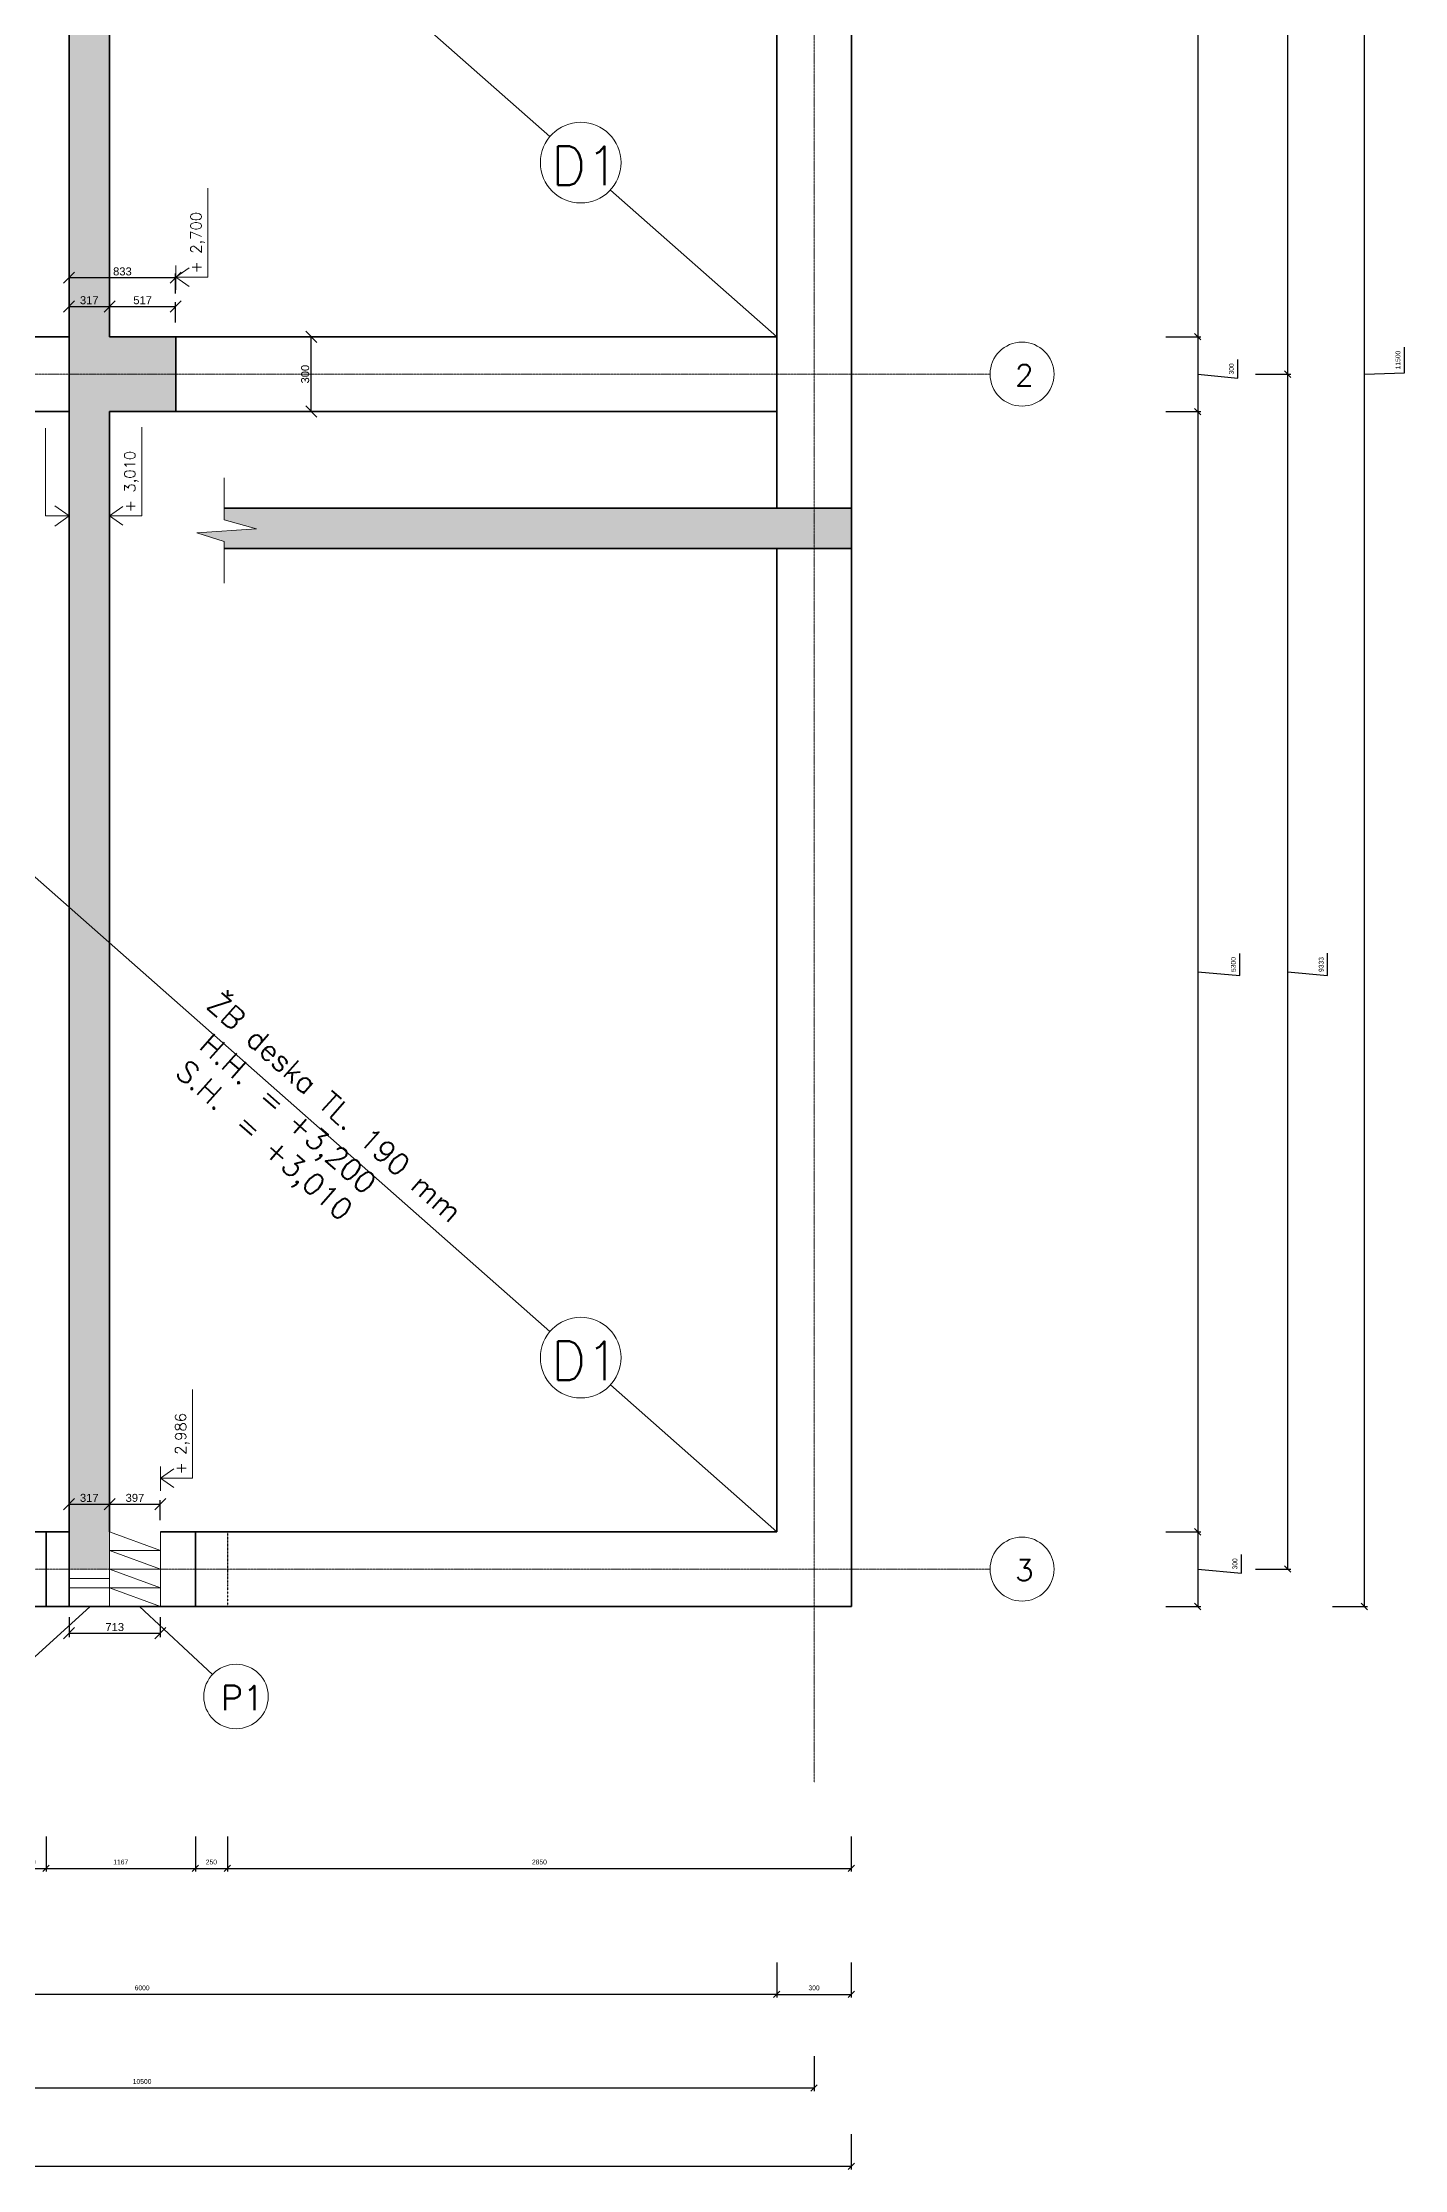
# Model space of a CAD drawing. Header units: millimetres. Extents: x -109904 to 256066, y -215550 to 75535.
# Drawn here: x 245425 to 256066, y 4739 to 21351 of the extents above; entities that cross this region are included whole.
import ezdxf

# ---------------------------------------------------------------- set-up
doc = ezdxf.new("R2010")
doc.units = ezdxf.units.MM
doc.header["$LTSCALE"] = 20
for name, pattern in [('DĚLICÍ', [31.75, 12.7, -6.35, 0, -6.35, 0, -6.35]), ('ČERCHOVANÁ', [25.4, 12.7, -6.35, 0, -6.35]), ('ČERCHOVANÁ2', [12.7, 6.35, -3.175, 0, -3.175])]:
    doc.linetypes.add(name, pattern=pattern)
for name, color, linetype, lineweight in [('izolace', 42, 'IZOLACE', 13), ('Koty', 4, 'Continuous', 18), ('Kóty', 4, 'Continuous', 18), ('překlady', 2, 'DĚLICÍ', 25), ('TENKÁ PLNÁ ČÁRA', 7, 'Continuous', 18), ('TENKÁ ČERCHOVANÁ ČÁRA', 60, 'ČERCHOVANÁ', 18), ('TLUSTÁ PLNÁ ČÁRA', 2, 'Continuous', 35), ('tlustá čára', 212, 'Continuous', 35), ('šrafy', 7, 'Continuous', 13)]:
    doc.layers.add(name, color=color, linetype=linetype, lineweight=lineweight)
doc.styles.add('Romans', font='romans.shx')
doc.styles.get("Standard").update_dxf_attribs({"font": 'arial.ttf'})
doc.linetypes.add('IZOLACE', pattern='A,0.00254,-2.54,[134,ltypeshp.shx,S=2.54,R=0,X=-2.54,Y=0],-5.08,[134,ltypeshp.shx,S=2.54,R=180,X=2.54,Y=0],-2.54', length=10.16254)
doc.dimstyles.new('Kopie Rozmery_1_50 - mensi koty', dxfattribs={"dimscale": 25, "dimtxt": 2.5, "dimasz": 3.5, "dimexe": 1.25, "dimexo": 0.625, "dimtad": 1, "dimdec": 0, "dimtxsty": 'Standard', "dimblk": 'OBLIQUE', "dimcen": 2.5, "dimadec": 0, "dimazin": 0, "dimtfac": 1, "dimtdec": 0, "dimtmove": 0, "dimatfit": 3, "dimldrblk": 'OBLIQUE', "dimfxl": 5, "dimfxlon": 1, "dimarcsym": 0})
doc.dimstyles.new('Rozmery_1_50', dxfattribs={"dimscale": 50, "dimtxt": 0.75, "dimasz": 1, "dimexe": 0.5, "dimexo": 0.625, "dimtad": 1, "dimdec": 0, "dimtxsty": 'Standard', "dimblk": 'OBLIQUE', "dimcen": 2.5, "dimadec": 0, "dimazin": 0, "dimtfac": 1, "dimtdec": 0, "dimtmove": 0, "dimatfit": 3, "dimldrblk": 'OBLIQUE', "dimfxl": 5, "dimfxlon": 1, "dimarcsym": 0})

# ---------------------------------------------------------------- blocks, each defined once
blk = doc.blocks.new('_Oblique')
at = {"color": 0, "linetype": 'ByBlock', "lineweight": -2}
blk.add_line((-0.5, -0.5), (0.5, 0.5), dxfattribs=at)
blk = doc.blocks.new('*D10')
at = {"layer": 'Defpoints', "color": 0, "transparency": 16777216}
for p in [(252155, 27803), (251863, 19053), (254450, 19053)]:
    blk.add_point(p, dxfattribs=at)
at = {"layer": 'Kóty', "color": 0, "lineweight": -2, "transparency": 16777216}
for p, q in [((254200, 27803), (254475, 27803)), ((254450, 27803), (254450, 19053)), ((254450, 23428), (254753, 23396)), ((254753, 23396), (254753, 23571)), ((254200, 19053), (254475, 19053))]:
    blk.add_line(p, q, dxfattribs=at)
at = {"layer": 'Kóty', "color": 0, "lineweight": -2, "transparency": 16777216, "xscale": 50, "yscale": 50, "zscale": 50}
for p, rotation in [((254450, 27803), 90), ((254450, 19053), 270)]:
    blk.add_blockref('_Oblique', p, dxfattribs=dict(at, rotation=rotation))
at = {"layer": 'Kóty', "color": 0, "transparency": 16777216, "insert": (254703, 23484), "char_height": 37.5, "attachment_point": 5, "rotation": 90}
blk.add_mtext('5300', dxfattribs=at)
blk = doc.blocks.new('*D11')
at = {"layer": 'Defpoints', "color": 0, "transparency": 16777216}
for p in [(252155, 19053), (252155, 18469), (254450, 18469)]:
    blk.add_point(p, dxfattribs=at)
at = {"layer": 'Kóty', "color": 0, "lineweight": -2, "transparency": 16777216}
for p, q in [((254200, 19053), (254475, 19053)), ((254450, 19053), (254450, 18469)), ((254764, 18730), (254764, 18875)), ((254450, 18761), (254764, 18730)), ((254200, 18469), (254475, 18469))]:
    blk.add_line(p, q, dxfattribs=at)
at = {"layer": 'Kóty', "color": 0, "lineweight": -2, "transparency": 16777216, "xscale": 50, "yscale": 50, "zscale": 50}
for p, rotation in [((254450, 19053), 90), ((254450, 18469), 270)]:
    blk.add_blockref('_Oblique', p, dxfattribs=dict(at, rotation=rotation))
at = {"layer": 'Kóty', "color": 0, "transparency": 16777216, "insert": (254714, 18802), "char_height": 37.5, "attachment_point": 5, "rotation": 90}
blk.add_mtext('300', dxfattribs=at)
blk = doc.blocks.new('*D12')
at = {"layer": 'Defpoints', "color": 0, "transparency": 16777216}
for p in [(252155, 18469), (252155, 9719), (254450, 9719)]:
    blk.add_point(p, dxfattribs=at)
at = {"layer": 'Kóty', "color": 0, "lineweight": -2, "transparency": 16777216}
for p, q in [((254200, 18469), (254475, 18469)), ((254450, 18469), (254450, 9719)), ((254780, 14063), (254780, 14237)), ((254450, 14094), (254780, 14063)), ((254200, 9719), (254475, 9719))]:
    blk.add_line(p, q, dxfattribs=at)
at = {"layer": 'Kóty', "color": 0, "lineweight": -2, "transparency": 16777216, "xscale": 50, "yscale": 50, "zscale": 50}
for p, rotation in [((254450, 18469), 90), ((254450, 9719), 270)]:
    blk.add_blockref('_Oblique', p, dxfattribs=dict(at, rotation=rotation))
at = {"layer": 'Kóty', "color": 0, "transparency": 16777216, "insert": (254729, 14150), "char_height": 37.5, "attachment_point": 5, "rotation": 90}
blk.add_mtext('5300', dxfattribs=at)
blk = doc.blocks.new('*D13')
at = {"layer": 'Defpoints', "color": 0, "transparency": 16777216}
for p in [(252155, 9719), (252155, 9136), (254450, 9136)]:
    blk.add_point(p, dxfattribs=at)
at = {"layer": 'Kóty', "color": 0, "lineweight": -2, "transparency": 16777216}
for p, q in [((254200, 9719), (254475, 9719)), ((254450, 9719), (254450, 9136)), ((254792, 9396), (254792, 9542)), ((254450, 9428), (254792, 9396)), ((254200, 9136), (254475, 9136))]:
    blk.add_line(p, q, dxfattribs=at)
at = {"layer": 'Kóty', "color": 0, "lineweight": -2, "transparency": 16777216, "xscale": 50, "yscale": 50, "zscale": 50}
for p, rotation in [((254450, 9719), 90), ((254450, 9136), 270)]:
    blk.add_blockref('_Oblique', p, dxfattribs=dict(at, rotation=rotation))
at = {"layer": 'Kóty', "color": 0, "transparency": 16777216, "insert": (254741, 9469), "char_height": 37.5, "attachment_point": 5, "rotation": 90}
blk.add_mtext('300', dxfattribs=at)
blk = doc.blocks.new('*D14')
at = {"layer": 'Defpoints', "color": 0, "transparency": 16777216}
for p in [(252447, 28386), (255753, 28386), (252447, 9136)]:
    blk.add_point(p, dxfattribs=at)
at = {"layer": 'Kóty', "color": 0, "lineweight": -2, "transparency": 16777216}
for p, q in [((255503, 28386), (255778, 28386)), ((255753, 9136), (255753, 28386)), ((256066, 18771), (256066, 18971)), ((255753, 18761), (256066, 18771)), ((255503, 9136), (255778, 9136))]:
    blk.add_line(p, q, dxfattribs=at)
at = {"layer": 'Kóty', "color": 0, "lineweight": -2, "transparency": 16777216, "xscale": 50, "yscale": 50, "zscale": 50}
for p, rotation in [((255753, 28386), 90), ((255753, 9136), 270)]:
    blk.add_blockref('_Oblique', p, dxfattribs=dict(at, rotation=rotation))
at = {"layer": 'Kóty', "color": 0, "transparency": 16777216, "insert": (256015, 18871), "char_height": 37.5, "attachment_point": 5, "rotation": 90}
blk.add_mtext('11500', dxfattribs=at)
blk = doc.blocks.new('*D2')
at = {"layer": 'Defpoints', "color": 0, "transparency": 16777216}
for p in [(252155, 18761), (252155, 9428), (255153, 9428)]:
    blk.add_point(p, dxfattribs=at)
at = {"layer": 'Kóty', "color": 0, "lineweight": -2, "transparency": 16777216}
for p, q in [((254903, 18761), (255178, 18761)), ((255153, 18761), (255153, 9428)), ((255465, 14063), (255465, 14238)), ((255153, 14094), (255465, 14063)), ((254903, 9428), (255178, 9428))]:
    blk.add_line(p, q, dxfattribs=at)
at = {"layer": 'Kóty', "color": 0, "lineweight": -2, "transparency": 16777216, "xscale": 50, "yscale": 50, "zscale": 50}
for p, rotation in [((255153, 18761), 90), ((255153, 9428), 270)]:
    blk.add_blockref('_Oblique', p, dxfattribs=dict(at, rotation=rotation))
at = {"layer": 'Kóty', "color": 0, "transparency": 16777216, "insert": (255415, 14150), "char_height": 37.5, "attachment_point": 5, "rotation": 90}
blk.add_mtext('9333', dxfattribs=at)
blk = doc.blocks.new('*D1')
at = {"layer": 'Defpoints', "color": 0, "transparency": 16777216}
for p in [(252155, 28094), (252155, 18761), (255153, 18761)]:
    blk.add_point(p, dxfattribs=at)
at = {"layer": 'Kóty', "color": 0, "lineweight": -2, "transparency": 16777216}
for p, q in [((254903, 28094), (255178, 28094)), ((255153, 28094), (255153, 18761)), ((255465, 23542), (255465, 23717)), ((255153, 23428), (255465, 23542)), ((254903, 18761), (255178, 18761))]:
    blk.add_line(p, q, dxfattribs=at)
at = {"layer": 'Kóty', "color": 0, "lineweight": -2, "transparency": 16777216, "xscale": 50, "yscale": 50, "zscale": 50}
for p, rotation in [((255153, 28094), 90), ((255153, 18761), 270)]:
    blk.add_blockref('_Oblique', p, dxfattribs=dict(at, rotation=rotation))
at = {"layer": 'Kóty', "color": 0, "transparency": 16777216, "insert": (255415, 23629), "char_height": 37.5, "attachment_point": 5, "rotation": 90}
blk.add_mtext('9333', dxfattribs=at)
blk = doc.blocks.new('*D96')
at = {"layer": 'Defpoints', "color": 0, "transparency": 16777216}
for p in [(251161, 9275), (241244, 8593), (241244, 6106)]:
    blk.add_point(p, dxfattribs=at)
at = {"layer": 'Kóty', "color": 0, "lineweight": -2, "transparency": 16777216}
for p, q in [((241244, 6356), (241244, 6081)), ((251161, 6356), (251161, 6081)), ((251161, 6106), (241244, 6106))]:
    blk.add_line(p, q, dxfattribs=at)
at = {"layer": 'Kóty', "color": 0, "lineweight": -2, "transparency": 16777216, "xscale": 50, "yscale": 50, "zscale": 50, "rotation": 180}
blk.add_blockref('_Oblique', (241244, 6106), dxfattribs=at)
at = {"layer": 'Kóty', "color": 0, "lineweight": -2, "transparency": 16777216, "xscale": 50, "yscale": 50, "zscale": 50}
blk.add_blockref('_Oblique', (251161, 6106), dxfattribs=at)
at = {"layer": 'Kóty', "color": 0, "transparency": 16777216, "insert": (246203, 6157), "char_height": 37.5, "attachment_point": 5}
blk.add_mtext('6000', dxfattribs=at)
blk = doc.blocks.new('*D99')
at = {"layer": 'Defpoints', "color": 0, "transparency": 16777216}
for p in [(223328, 9136), (251744, 8984), (251744, 4764)]:
    blk.add_point(p, dxfattribs=at)
at = {"layer": 'Kóty', "color": 0, "lineweight": -2, "transparency": 16777216}
for p, q in [((223328, 5014), (223328, 4739)), ((251744, 5014), (251744, 4739)), ((223328, 4764), (251744, 4764))]:
    blk.add_line(p, q, dxfattribs=at)
at = {"layer": 'Kóty', "color": 0, "lineweight": -2, "transparency": 16777216, "xscale": 50, "yscale": 50, "zscale": 50, "rotation": 180}
blk.add_blockref('_Oblique', (223328, 4764), dxfattribs=at)
at = {"layer": 'Kóty', "color": 0, "lineweight": -2, "transparency": 16777216, "xscale": 50, "yscale": 50, "zscale": 50}
blk.add_blockref('_Oblique', (251744, 4764), dxfattribs=at)
at = {"layer": 'Kóty', "color": 0, "transparency": 16777216, "insert": (237799, 4814), "char_height": 37.5, "attachment_point": 5}
blk.add_mtext('16875', dxfattribs=at)
blk = doc.blocks.new('*D100')
at = {"layer": 'Defpoints', "color": 0, "transparency": 16777216}
for p in [(240953, 8974), (251453, 8974), (240953, 5375)]:
    blk.add_point(p, dxfattribs=at)
at = {"layer": 'Kóty', "color": 0, "lineweight": -2, "transparency": 16777216}
for p, q in [((240953, 5625), (240953, 5350)), ((251453, 5625), (251453, 5350)), ((251453, 5375), (240953, 5375))]:
    blk.add_line(p, q, dxfattribs=at)
at = {"layer": 'Kóty', "color": 0, "lineweight": -2, "transparency": 16777216, "xscale": 50, "yscale": 50, "zscale": 50, "rotation": 180}
blk.add_blockref('_Oblique', (240953, 5375), dxfattribs=at)
at = {"layer": 'Kóty', "color": 0, "lineweight": -2, "transparency": 16777216, "xscale": 50, "yscale": 50, "zscale": 50}
blk.add_blockref('_Oblique', (251453, 5375), dxfattribs=at)
at = {"layer": 'Kóty', "color": 0, "transparency": 16777216, "insert": (246203, 5426), "char_height": 37.5, "attachment_point": 5}
blk.add_mtext('10500', dxfattribs=at)
blk = doc.blocks.new('*D102')
at = {"layer": 'Defpoints', "color": 0, "transparency": 16777216}
for p in [(251161, 9275), (251744, 8692), (251744, 6106)]:
    blk.add_point(p, dxfattribs=at)
at = {"layer": 'Kóty', "color": 0, "lineweight": -2, "transparency": 16777216}
for p, q in [((251161, 6356), (251161, 6081)), ((251744, 6356), (251744, 6081)), ((251161, 6106), (251744, 6106))]:
    blk.add_line(p, q, dxfattribs=at)
at = {"layer": 'Kóty', "color": 0, "lineweight": -2, "transparency": 16777216, "xscale": 50, "yscale": 50, "zscale": 50, "rotation": 180}
blk.add_blockref('_Oblique', (251161, 6106), dxfattribs=at)
at = {"layer": 'Kóty', "color": 0, "lineweight": -2, "transparency": 16777216, "xscale": 50, "yscale": 50, "zscale": 50}
blk.add_blockref('_Oblique', (251744, 6106), dxfattribs=at)
at = {"layer": 'Kóty', "color": 0, "transparency": 16777216, "insert": (251453, 6157), "char_height": 37.5, "attachment_point": 5}
blk.add_mtext('300', dxfattribs=at)
blk = doc.blocks.new('*D107')
at = {"layer": 'Defpoints', "color": 0, "transparency": 16777216}
for p in [(245203, 9370), (245453, 9370), (245453, 7090)]:
    blk.add_point(p, dxfattribs=at)
at = {"layer": 'Kóty', "color": 0, "lineweight": -2, "transparency": 16777216}
for p, q in [((245203, 7340), (245203, 7065)), ((245453, 7340), (245453, 7065)), ((245203, 7090), (245453, 7090))]:
    blk.add_line(p, q, dxfattribs=at)
at = {"layer": 'Kóty', "color": 0, "lineweight": -2, "transparency": 16777216, "xscale": 50, "yscale": 50, "zscale": 50, "rotation": 180}
blk.add_blockref('_Oblique', (245203, 7090), dxfattribs=at)
at = {"layer": 'Kóty', "color": 0, "lineweight": -2, "transparency": 16777216, "xscale": 50, "yscale": 50, "zscale": 50}
blk.add_blockref('_Oblique', (245453, 7090), dxfattribs=at)
at = {"layer": 'Kóty', "color": 0, "transparency": 16777216, "insert": (245328, 7140), "char_height": 37.5, "attachment_point": 5}
blk.add_mtext('250', dxfattribs=at)
blk = doc.blocks.new('*D108')
at = {"layer": 'Defpoints', "color": 0, "transparency": 16777216}
for p in [(245453, 9370), (246619, 9370), (246619, 7090)]:
    blk.add_point(p, dxfattribs=at)
at = {"layer": 'Kóty', "color": 0, "lineweight": -2, "transparency": 16777216}
for p, q in [((245453, 7340), (245453, 7065)), ((246619, 7340), (246619, 7065)), ((245453, 7090), (246619, 7090))]:
    blk.add_line(p, q, dxfattribs=at)
at = {"layer": 'Kóty', "color": 0, "lineweight": -2, "transparency": 16777216, "xscale": 50, "yscale": 50, "zscale": 50, "rotation": 180}
blk.add_blockref('_Oblique', (245453, 7090), dxfattribs=at)
at = {"layer": 'Kóty', "color": 0, "lineweight": -2, "transparency": 16777216, "xscale": 50, "yscale": 50, "zscale": 50}
blk.add_blockref('_Oblique', (246619, 7090), dxfattribs=at)
at = {"layer": 'Kóty', "color": 0, "transparency": 16777216, "insert": (246036, 7140), "char_height": 37.5, "attachment_point": 5}
blk.add_mtext('1167', dxfattribs=at)
blk = doc.blocks.new('*D110')
at = {"layer": 'Defpoints', "color": 0, "transparency": 16777216}
for p in [(246619, 9370), (246869, 9370), (246869, 7090)]:
    blk.add_point(p, dxfattribs=at)
at = {"layer": 'Kóty', "color": 0, "lineweight": -2, "transparency": 16777216}
for p, q in [((246619, 7340), (246619, 7065)), ((246869, 7340), (246869, 7065)), ((246619, 7090), (246869, 7090))]:
    blk.add_line(p, q, dxfattribs=at)
at = {"layer": 'Kóty', "color": 0, "lineweight": -2, "transparency": 16777216, "xscale": 50, "yscale": 50, "zscale": 50, "rotation": 180}
blk.add_blockref('_Oblique', (246619, 7090), dxfattribs=at)
at = {"layer": 'Kóty', "color": 0, "lineweight": -2, "transparency": 16777216, "xscale": 50, "yscale": 50, "zscale": 50}
blk.add_blockref('_Oblique', (246869, 7090), dxfattribs=at)
at = {"layer": 'Kóty', "color": 0, "transparency": 16777216, "insert": (246744, 7140), "char_height": 37.5, "attachment_point": 5}
blk.add_mtext('250', dxfattribs=at)
blk = doc.blocks.new('*D111')
at = {"layer": 'Defpoints', "color": 0, "transparency": 16777216}
for p in [(246869, 9370), (251744, 9370), (251744, 7090)]:
    blk.add_point(p, dxfattribs=at)
at = {"layer": 'Kóty', "color": 0, "lineweight": -2, "transparency": 16777216}
for p, q in [((246869, 7340), (246869, 7065)), ((251744, 7340), (251744, 7065)), ((246869, 7090), (251744, 7090))]:
    blk.add_line(p, q, dxfattribs=at)
at = {"layer": 'Kóty', "color": 0, "lineweight": -2, "transparency": 16777216, "xscale": 50, "yscale": 50, "zscale": 50, "rotation": 180}
blk.add_blockref('_Oblique', (246869, 7090), dxfattribs=at)
at = {"layer": 'Kóty', "color": 0, "lineweight": -2, "transparency": 16777216, "xscale": 50, "yscale": 50, "zscale": 50}
blk.add_blockref('_Oblique', (251744, 7090), dxfattribs=at)
at = {"layer": 'Kóty', "color": 0, "transparency": 16777216, "insert": (249307, 7140), "char_height": 37.5, "attachment_point": 5}
blk.add_mtext('2850', dxfattribs=at)
blk = doc.blocks.new('*D122')
at = {"layer": 'Defpoints', "color": 0, "lineweight": 50, "transparency": 16777216}
for p in [(245949, 9936), (245632, 9719), (245949, 9719)]:
    blk.add_point(p, dxfattribs=at)
at = {"layer": 'Kóty', "color": 0, "lineweight": -2, "transparency": 16777216}
for p, q in [((245632, 9811), (245632, 9967)), ((245949, 9811), (245949, 9967)), ((245632, 9936), (245949, 9936))]:
    blk.add_line(p, q, dxfattribs=at)
at = {"layer": 'Kóty', "color": 0, "lineweight": -2, "transparency": 16777216, "xscale": 87.5, "yscale": 87.5, "zscale": 87.5, "rotation": 180}
blk.add_blockref('_Oblique', (245632, 9936), dxfattribs=at)
at = {"layer": 'Kóty', "color": 0, "lineweight": -2, "transparency": 16777216, "xscale": 87.5, "yscale": 87.5, "zscale": 87.5}
blk.add_blockref('_Oblique', (245949, 9936), dxfattribs=at)
at = {"layer": 'Kóty', "color": 0, "transparency": 16777216, "insert": (245790, 9984), "char_height": 62.5, "attachment_point": 5}
blk.add_mtext('317', dxfattribs=at)
blk = doc.blocks.new('*D123')
at = {"layer": 'Defpoints', "color": 0, "lineweight": 50, "transparency": 16777216}
for p in [(246345, 9936), (245949, 9719), (246345, 9719)]:
    blk.add_point(p, dxfattribs=at)
at = {"layer": 'Kóty', "color": 0, "lineweight": -2, "transparency": 16777216}
for p, q in [((245949, 9811), (245949, 9967)), ((246345, 9811), (246345, 9967)), ((245949, 9936), (246345, 9936))]:
    blk.add_line(p, q, dxfattribs=at)
at = {"layer": 'Kóty', "color": 0, "lineweight": -2, "transparency": 16777216, "xscale": 87.5, "yscale": 87.5, "zscale": 87.5, "rotation": 180}
blk.add_blockref('_Oblique', (245949, 9936), dxfattribs=at)
at = {"layer": 'Kóty', "color": 0, "lineweight": -2, "transparency": 16777216, "xscale": 87.5, "yscale": 87.5, "zscale": 87.5}
blk.add_blockref('_Oblique', (246345, 9936), dxfattribs=at)
at = {"layer": 'Kóty', "color": 0, "transparency": 16777216, "insert": (246147, 9984), "char_height": 62.5, "attachment_point": 5}
blk.add_mtext('397', dxfattribs=at)
blk = doc.blocks.new('*D124')
at = {"layer": 'Defpoints', "color": 0, "lineweight": 50, "transparency": 16777216}
for p in [(245632, 9136), (246345, 9136), (246345, 8927)]:
    blk.add_point(p, dxfattribs=at)
at = {"layer": 'Kóty', "color": 0, "lineweight": -2, "transparency": 16777216}
for p, q in [((245632, 9052), (245632, 8896)), ((246345, 9052), (246345, 8896)), ((245632, 8927), (246345, 8927))]:
    blk.add_line(p, q, dxfattribs=at)
at = {"layer": 'Kóty', "color": 0, "lineweight": -2, "transparency": 16777216, "xscale": 87.5, "yscale": 87.5, "zscale": 87.5, "rotation": 180}
blk.add_blockref('_Oblique', (245632, 8927), dxfattribs=at)
at = {"layer": 'Kóty', "color": 0, "lineweight": -2, "transparency": 16777216, "xscale": 87.5, "yscale": 87.5, "zscale": 87.5}
blk.add_blockref('_Oblique', (246345, 8927), dxfattribs=at)
at = {"layer": 'Kóty', "color": 0, "transparency": 16777216, "insert": (245989, 8975), "char_height": 62.5, "attachment_point": 5}
blk.add_mtext('713', dxfattribs=at)
blk = doc.blocks.new('*D128')
at = {"layer": 'Defpoints', "color": 0, "lineweight": 50, "transparency": 16777216}
for p in [(245949, 19290), (245632, 19053), (245949, 19053)]:
    blk.add_point(p, dxfattribs=at)
at = {"layer": 'Kóty', "color": 0, "lineweight": -2, "transparency": 16777216}
for p, q in [((245632, 19165), (245632, 19322)), ((245632, 19290), (245949, 19290)), ((245949, 19165), (245949, 19322))]:
    blk.add_line(p, q, dxfattribs=at)
at = {"layer": 'Kóty', "color": 0, "lineweight": -2, "transparency": 16777216, "xscale": 87.5, "yscale": 87.5, "zscale": 87.5, "rotation": 180}
blk.add_blockref('_Oblique', (245632, 19290), dxfattribs=at)
at = {"layer": 'Kóty', "color": 0, "lineweight": -2, "transparency": 16777216, "xscale": 87.5, "yscale": 87.5, "zscale": 87.5}
blk.add_blockref('_Oblique', (245949, 19290), dxfattribs=at)
at = {"layer": 'Kóty', "color": 0, "transparency": 16777216, "insert": (245790, 19338), "char_height": 62.5, "attachment_point": 5}
blk.add_mtext('317', dxfattribs=at)
blk = doc.blocks.new('*D129')
at = {"layer": 'Defpoints', "color": 0, "lineweight": 50, "transparency": 16777216}
for p in [(246465, 19290), (245949, 19053), (246465, 19053)]:
    blk.add_point(p, dxfattribs=at)
at = {"layer": 'Kóty', "color": 0, "lineweight": -2, "transparency": 16777216}
for p, q in [((245949, 19165), (245949, 19322)), ((245949, 19290), (246465, 19290)), ((246465, 19165), (246465, 19322))]:
    blk.add_line(p, q, dxfattribs=at)
at = {"layer": 'Kóty', "color": 0, "lineweight": -2, "transparency": 16777216, "xscale": 87.5, "yscale": 87.5, "zscale": 87.5, "rotation": 180}
blk.add_blockref('_Oblique', (245949, 19290), dxfattribs=at)
at = {"layer": 'Kóty', "color": 0, "lineweight": -2, "transparency": 16777216, "xscale": 87.5, "yscale": 87.5, "zscale": 87.5}
blk.add_blockref('_Oblique', (246465, 19290), dxfattribs=at)
at = {"layer": 'Kóty', "color": 0, "transparency": 16777216, "insert": (246207, 19338), "char_height": 62.5, "attachment_point": 5}
blk.add_mtext('517', dxfattribs=at)
blk = doc.blocks.new('*D130')
at = {"layer": 'Defpoints', "color": 0, "lineweight": 50, "transparency": 16777216}
for p in [(246465, 19515), (245632, 19290), (246465, 19290)]:
    blk.add_point(p, dxfattribs=at)
at = {"layer": 'Kóty', "color": 0, "lineweight": -2, "transparency": 16777216}
for p, q in [((245632, 19390), (245632, 19546)), ((245632, 19515), (246465, 19515)), ((246465, 19390), (246465, 19546))]:
    blk.add_line(p, q, dxfattribs=at)
at = {"layer": 'Kóty', "color": 0, "lineweight": -2, "transparency": 16777216, "xscale": 87.5, "yscale": 87.5, "zscale": 87.5, "rotation": 180}
blk.add_blockref('_Oblique', (245632, 19515), dxfattribs=at)
at = {"layer": 'Kóty', "color": 0, "lineweight": -2, "transparency": 16777216, "xscale": 87.5, "yscale": 87.5, "zscale": 87.5}
blk.add_blockref('_Oblique', (246465, 19515), dxfattribs=at)
at = {"layer": 'Kóty', "color": 0, "transparency": 16777216, "insert": (246049, 19563), "char_height": 62.5, "attachment_point": 5}
blk.add_mtext('833', dxfattribs=at)
blk = doc.blocks.new('*D131')
at = {"layer": 'Defpoints', "color": 0, "lineweight": 50, "transparency": 16777216}
for p in [(247525, 19053), (247811, 19053), (247811, 18469)]:
    blk.add_point(p, dxfattribs=at)
at = {"layer": 'Kóty', "color": 0, "lineweight": -2, "transparency": 16777216}
for p, q in [((247650, 19053), (247494, 19053)), ((247525, 18469), (247525, 19053)), ((247650, 18469), (247494, 18469))]:
    blk.add_line(p, q, dxfattribs=at)
at = {"layer": 'Kóty', "color": 0, "lineweight": -2, "transparency": 16777216, "xscale": 87.5, "yscale": 87.5, "zscale": 87.5}
for p, rotation in [((247525, 19053), 90), ((247525, 18469), 270)]:
    blk.add_blockref('_Oblique', p, dxfattribs=dict(at, rotation=rotation))
at = {"layer": 'Kóty', "color": 0, "transparency": 16777216, "insert": (247477, 18761), "char_height": 62.5, "attachment_point": 5, "rotation": 90}
blk.add_mtext('300', dxfattribs=at)

msp = doc.modelspace()

# ---------------------------------------------------------------- hatches: boundary and pattern name
at = {"layer": 'šrafy', "transparency": 33554687}
h = msp.add_hatch(dxfattribs=at)
h.set_pattern_fill('BETON ZELEZOVY', color=256, scale=63.854245)
h.set_pattern_definition([(45, (118157.13, -22722.64), (-225.75885, 225.75885), []), (45, (118247.43, -22722.64), (-225.75885, 225.75885), []), (45, (118428.04, -22722.64), (-135.4553, 316.0624), [127.7085, -63.85424, 0, -63.85424])])
h.paths.add_polyline_path([(240952.626, 17714.793), (230161.003, 17714.793), (230161.003, 17398.128), (240660.961, 17398.128), (240660.961, 16881.463), (240952.626, 16881.463)])
h.paths.add_polyline_path([(242099.391, 17714.793), (240952.626, 17714.793), (240952.626, 16881.463), (241244.292, 16881.463), (241244.292, 17398.128), (242458.278, 17398.128)])
h.paths.add_polyline_path([(244623.841, 17522.021), (245089.617, 17552.562), (244838.269, 17621.969), (244838.269, 17714.793), (242099.391, 17714.793), (242458.278, 17398.128), (244838.269, 17398.128), (244838.269, 17454.04)])
h.paths.add_polyline_path([(251744.25, 17714.793), (246844.705, 17714.793), (246844.705, 17621.969), (247096.054, 17552.562), (246630.277, 17522.021), (246844.705, 17454.04), (246844.705, 17398.128), (251744.25, 17398.128)])
h.paths.add_polyline_path([(245948.781, 18469.292), (246465.446, 18469.292), (246465.446, 18760.958), (245632.116, 18760.958), (245632.116, 14597.683), (245948.781, 14318.272)])
h.paths.add_polyline_path([(245948.781, 14318.272), (245632.116, 14597.683), (245632.116, 9427.662), (245948.781, 9427.662)])
h.paths.add_polyline_path([(246465.446, 19052.623), (245948.781, 19052.623), (245948.781, 23651.568), (245632.116, 23930.979), (245632.116, 18760.958), (246465.446, 18760.958)])
h.paths.add_polyline_path([(245948.781, 28094.254), (245632.116, 28094.254), (245632.116, 23930.979), (245948.781, 23651.568)])

# ---------------------------------------------------------------- linework, layer by layer
at = {"layer": 'izolace', "linetype": 'IZOLACE', "ltscale": 0.003}
msp.add_line((245632.116, 9354.746), (245948.781, 9354.746), dxfattribs=at)
at = {"layer": 'Koty'}
for p, q in [((246465.446, 19420.269), (246465.446, 19610.158)), ((246345.446, 10039.814), (246345.446, 10229.702))]:
    msp.add_line(p, q, dxfattribs=at)
at = {"layer": 'překlady', "linetype": 'ČERCHOVANÁ2', "ltscale": 0.009}
msp.add_line((246869.269, 9719.327), (246869.269, 9135.996), dxfattribs=at)
at = {"layer": 'TENKÁ PLNÁ ČÁRA'}
for p, q in [((246345.446, 9573.495), (245948.781, 9719.327)), ((246345.446, 9135.996), (246345.446, 9719.327)), ((246345.446, 9573.495), (245948.781, 9573.495)), ((246345.446, 9427.662), (245948.781, 9573.495)), ((246345.446, 9281.829), (245948.781, 9427.662)), ((245948.781, 9427.662), (246345.446, 9427.662)), ((246345.446, 9281.829), (245948.781, 9281.829)), ((246345.446, 9135.996), (245948.781, 9281.829)), ((245866.355, 9135.996), (246263.02, 9135.996))]:
    msp.add_line(p, q, dxfattribs=at)
for centre in [(253077.578, 18760.958), (253077.578, 9427.662)]:
    msp.add_circle(centre, 249.999, dxfattribs=at)
at = {"layer": 'TENKÁ ČERCHOVANÁ ČÁRA', "ltscale": 0.009}
for p, q in [((251452.584, 29760.914), (251452.584, 7761.002)), ((228786.008, 18760.958), (252827.579, 18760.958)), ((221952.702, 9427.662), (252827.579, 9427.662))]:
    msp.add_line(p, q, dxfattribs=at)
at = {"layer": 'TLUSTÁ PLNÁ ČÁRA'}
for p, q in [((245632.116, 9135.996), (245632.116, 28385.919)), ((245948.781, 19052.623), (245948.781, 27802.588)), ((245948.781, 19052.623), (246465.446, 19052.623)), ((246465.446, 18469.292), (246465.446, 19052.623)), ((245948.781, 9719.327), (245948.781, 18469.292)), ((245948.781, 18469.292), (246465.446, 18469.292)), ((246844.705, 17714.793), (251744.25, 17714.793)), ((246844.705, 17398.128), (251744.25, 17398.128)), ((245452.608, 9719.327), (245452.608, 9135.996)), ((246619.27, 9719.327), (246619.27, 9135.996)), ((245866.355, 9135.996), (246183.02, 9135.996))]:
    msp.add_line(p, q, dxfattribs=at)
msp.add_lwpolyline([(230161.003, 18469.292), (230161.003, 28385.919), (251744.25, 28385.919), (251744.25, 9135.996), (230161.003, 9135.996), (230161.003, 9719.327)], dxfattribs=at)
at = {"layer": 'tlustá čára'}
msp.add_line((251160.919, 19052.623), (251160.919, 18469.292), dxfattribs=at)
for points in [[(245632.116, 19052.623), (241244.292, 19052.623), (241244.292, 27802.588), (245632.116, 27802.588)], [(246345.446, 27802.588), (251160.919, 27802.588), (251160.919, 19052.623), (246465.446, 19052.623)], [(241244.292, 17714.793), (241244.292, 18469.292), (245632.116, 18469.292)], [(246465.446, 18469.292), (251160.919, 18469.292), (251160.919, 17714.793)], [(251160.919, 17398.128), (251160.919, 9719.327), (246345.446, 9719.327)], [(245632.116, 9719.327), (241244.292, 9719.327), (241244.292, 16881.463)]]:
    msp.add_lwpolyline(points, dxfattribs=at)
at = {"layer": 'šrafy'}
for p, q in [((241244.292, 27802.588), (249389.144, 20615.954)), ((246717.604, 19519.702), (246717.604, 20212.447)), ((249861.378, 20199.277), (251160.919, 19052.623)), ((246465.446, 19519.702), (246569.614, 19592.642)), ((246465.446, 19519.702), (246717.604, 19519.702)), ((246465.446, 19519.702), (246569.614, 19446.762)), ((241244.292, 18469.292), (249389.144, 11282.658)), ((245449.244, 17653.573), (245449.244, 18339.343)), ((246200.939, 17653.573), (246200.939, 18346.318)), ((246844.705, 17951.031), (246844.705, 17621.969)), ((245632.116, 17653.573), (245449.244, 17653.573)), ((245632.116, 17653.573), (245519.766, 17732.242)), ((245632.116, 17653.573), (245519.766, 17574.905)), ((245948.781, 17653.573), (246052.95, 17726.513)), ((245948.781, 17653.573), (246200.939, 17653.573)), ((245948.781, 17653.573), (246052.95, 17580.634)), ((246844.705, 17621.969), (247096.054, 17552.562)), ((247096.054, 17552.562), (246630.277, 17522.021)), ((246630.277, 17522.021), (246844.705, 17454.04)), ((246844.705, 17454.04), (246844.705, 17129.098)), ((246597.604, 10139.246), (246597.604, 10831.991)), ((249861.378, 10865.981), (251160.919, 9719.327)), ((246345.446, 10139.246), (246449.615, 10212.186)), ((246345.446, 10139.246), (246597.604, 10139.246)), ((246345.446, 10139.246), (246449.615, 10066.307)), ((245948.781, 9719.327), (245948.781, 9135.996)), ((245948.781, 9281.829), (245632.116, 9281.829)), ((245046.255, 8453.724), (245796.572, 9135.996)), ((246752.414, 8604.923), (246183.02, 9135.996))]:
    msp.add_line(p, q, dxfattribs=at)
for centre, radius in [((249629.974, 20412.957), 314.971), ((249629.974, 11079.661), 314.971), ((246936.678, 8433.06), 251.973)]:
    msp.add_circle(centre, radius, dxfattribs=at)

# ---------------------------------------------------------------- texts
at = {"layer": 'TENKÁ PLNÁ ČÁRA', "char_height": 166.666, "attachment_point": 1, "style": 'Romans'}
for s, insert in [('2', (253023.879, 18835.852)), ('3', (253023.879, 9502.556))]:
    msp.add_mtext_dynamic_manual_height_columns(s, width=596.92128, gutter_width=1041.662, heights=[0], dxfattribs=dict(at, insert=insert))
at = {"layer": 'šrafy', "attachment_point": 1}
for s, width, gutter_width, insert, char_height in [('{\\Fromans|c238;D1}', 1757.37002, 25.368, (249398.869, 20541.119), 304.42111), ('{\\Fromans|c238;D1}', 1757.37002, 25.368, (249398.869, 11207.823), 304.42111), ('{\\Fromans|c238;P1}', 1105.85906, 15.964, (246817.782, 8518.832), 191.56287)]:
    msp.add_mtext_dynamic_manual_height_columns(s, width=width, gutter_width=gutter_width, heights=[0], dxfattribs=dict(at, insert=insert, char_height=char_height))
for s, width, gutter_width, insert, char_height, rotation in [('\\pxi-4,l4,t4;{\\Fromans|c238;+ 2,700}', 851.60064, 10.597, (246581.781, 19548.678), 84.77754, 90), ('\\pxi-4,l4,t4;{\\Fromans|c238;+ 3,010}', 851.60064, 10.597, (246065.116, 17682.55), 84.77754, 90), ('{\\Fromans|c238;ŽB deska TL. 190 mm\\P\\pxi-3,l4,t4;H.H.^I = +3,200\\PS.H.^I = +3,010 }', 8745.83203, 20.833, (246806.759, 13943.627), 166.666, 318.4404887), ('\\pxi-4,l4,t4;{\\Fromans|c238;+ 2,986}', 851.60064, 10.597, (246461.781, 10168.223), 84.77754, 90)]:
    msp.add_mtext_dynamic_manual_height_columns(s, width=width, gutter_width=gutter_width, heights=[0], dxfattribs=dict(at, insert=insert, char_height=char_height, rotation=rotation))

# ---------------------------------------------------------------- dimensions: what is measured, and where the dimension line sits
at = {"layer": 'Kóty'}
for base, p1, p2, text, picture, middle in [((255753.229, 28385.919), (252446.665, 9135.996), (252446.665, 28385.919), '11500', '*D14', (256065.728, 18802.262)), ((254450.329, 19052.623), (252154.999, 27802.588), (251863.334, 19052.623), '5300', '*D10', (254753.344, 23427.606)), ((254450.329, 18469.292), (252154.999, 19052.623), (252154.999, 18469.292), '300', '*D11', (254764.306, 18760.958)), ((254450.329, 9719.327), (252154.999, 18469.292), (252154.999, 9719.327), '5300', '*D12', (254779.66, 14094.31)), ((254450.329, 9135.996), (252154.999, 9719.327), (252154.999, 9135.996), '300', '*D13', (254791.683, 9427.662))]:
    dim = msp.add_linear_dim(base=base, p1=p1, p2=p2, angle=90, text=text, dimstyle='Rozmery_1_50', override={"dimtmove": 1}, dxfattribs=at)
    dim.commit()
    dim.dimension.update_dxf_attribs({"geometry": picture, "text_midpoint": middle, "dimtype": 160})
for base, p1, p2, picture, middle in [((255152.743, 18760.958), (252154.999, 28094.254), (252154.999, 18760.958), '*D1', (255465.242, 23573.439)), ((255152.743, 9427.662), (252154.999, 18760.958), (252154.999, 9427.662), '*D2', (255465.242, 14094.31))]:
    dim = msp.add_linear_dim(base=base, p1=p1, p2=p2, angle=90, dimstyle='Rozmery_1_50', override={"dimtmove": 1}, dxfattribs=at)
    dim.commit()
    dim.dimension.update_dxf_attribs({"geometry": picture, "text_midpoint": middle, "dimtype": 160})
for base, p1, p2, dimstyle, picture, middle in [((246465.446, 19515.213), (245632.116, 19290.259), (246465.446, 19290.259), 'Kopie Rozmery_1_50 - mensi koty', '*D130', (246048.781, 19562.771)), ((245948.781, 19290.259), (245632.116, 19052.623), (245948.781, 19052.623), 'Kopie Rozmery_1_50 - mensi koty', '*D128', (245790.448, 19337.816)), ((245948.781, 9936.026), (245632.116, 9719.327), (245948.781, 9719.327), 'Kopie Rozmery_1_50 - mensi koty', '*D122', (245790.448, 9983.583)), ((240952.626, 5375.223), (251452.584, 8974.23), (240952.626, 8974.23), 'Rozmery_1_50', '*D100', (246202.605, 5425.619)), ((246345.446, 8926.991), (245632.116, 9135.996), (246345.446, 9135.996), 'Kopie Rozmery_1_50 - mensi koty', '*D124', (245988.781, 8974.548))]:
    dim = msp.add_linear_dim(base=base, p1=p1, p2=p2, dimstyle=dimstyle, dxfattribs=at)
    dim.commit()
    dim.dimension.update_dxf_attribs({"geometry": picture, "text_midpoint": middle})
for base, p1, p2, dimstyle, picture, middle in [((246465.446, 19290.259), (245948.781, 19052.623), (246465.446, 19052.623), 'Kopie Rozmery_1_50 - mensi koty', '*D129', (246207.113, 19337.795)), ((246345.446, 9936.026), (245948.781, 9719.327), (246345.446, 9719.327), 'Kopie Rozmery_1_50 - mensi koty', '*D123', (246147.114, 9983.583)), ((245452.608, 7090.024), (245202.609, 9370.151), (245452.608, 9370.151), 'Rozmery_1_50', '*D107', (245327.609, 7140.421)), ((246619.27, 7090.024), (245452.608, 9370.151), (246619.27, 9370.151), 'Rozmery_1_50', '*D108', (246035.939, 7140.421)), ((246869.269, 7090.024), (246619.27, 9370.151), (246869.269, 9370.151), 'Rozmery_1_50', '*D110', (246744.27, 7140.421))]:
    dim = msp.add_linear_dim(base=base, p1=p1, p2=p2, dimstyle=dimstyle, override={"dimtmove": 1}, dxfattribs=at)
    dim.commit()
    dim.dimension.update_dxf_attribs({"geometry": picture, "text_midpoint": middle})
dim = msp.add_linear_dim(base=(247524.895, 19052.623), p1=(247811.428, 18469.292), p2=(247811.428, 19052.623), angle=90, text='300', dimstyle='Kopie Rozmery_1_50 - mensi koty', dxfattribs=at)
dim.commit()
dim.dimension.update_dxf_attribs({"geometry": '*D131', "text_midpoint": (247477.338, 18760.958)})
for base, p1, p2, text, picture, middle in [((251744.25, 7090.024), (246869.269, 9370.151), (251744.25, 9370.151), '2850', '*D111', (249306.759, 7140.421)), ((241244.292, 6106.352), (251160.919, 9275.493), (241244.292, 8593.345), '6000', '*D96', (246202.605, 6156.749)), ((251744.25, 6106.352), (251160.919, 9275.493), (251744.25, 8692.162), '300', '*D102', (251452.584, 6156.762))]:
    dim = msp.add_linear_dim(base=base, p1=p1, p2=p2, text=text, dimstyle='Rozmery_1_50', override={"dimtmove": 1}, dxfattribs=at)
    dim.commit()
    dim.dimension.update_dxf_attribs({"geometry": picture, "text_midpoint": middle})
dim = msp.add_linear_dim(base=(251744.25, 4764.039), p1=(223327.697, 9135.996), p2=(251744.25, 8983.828), text='16875', dimstyle='Rozmery_1_50', override={"dimtmove": 1}, dxfattribs=at)
dim.commit()
dim.dimension.update_dxf_attribs({"geometry": '*D99', "text_midpoint": (237799.445, 4764.039), "dimtype": 160})

doc.saveas('drawing.dxf')
